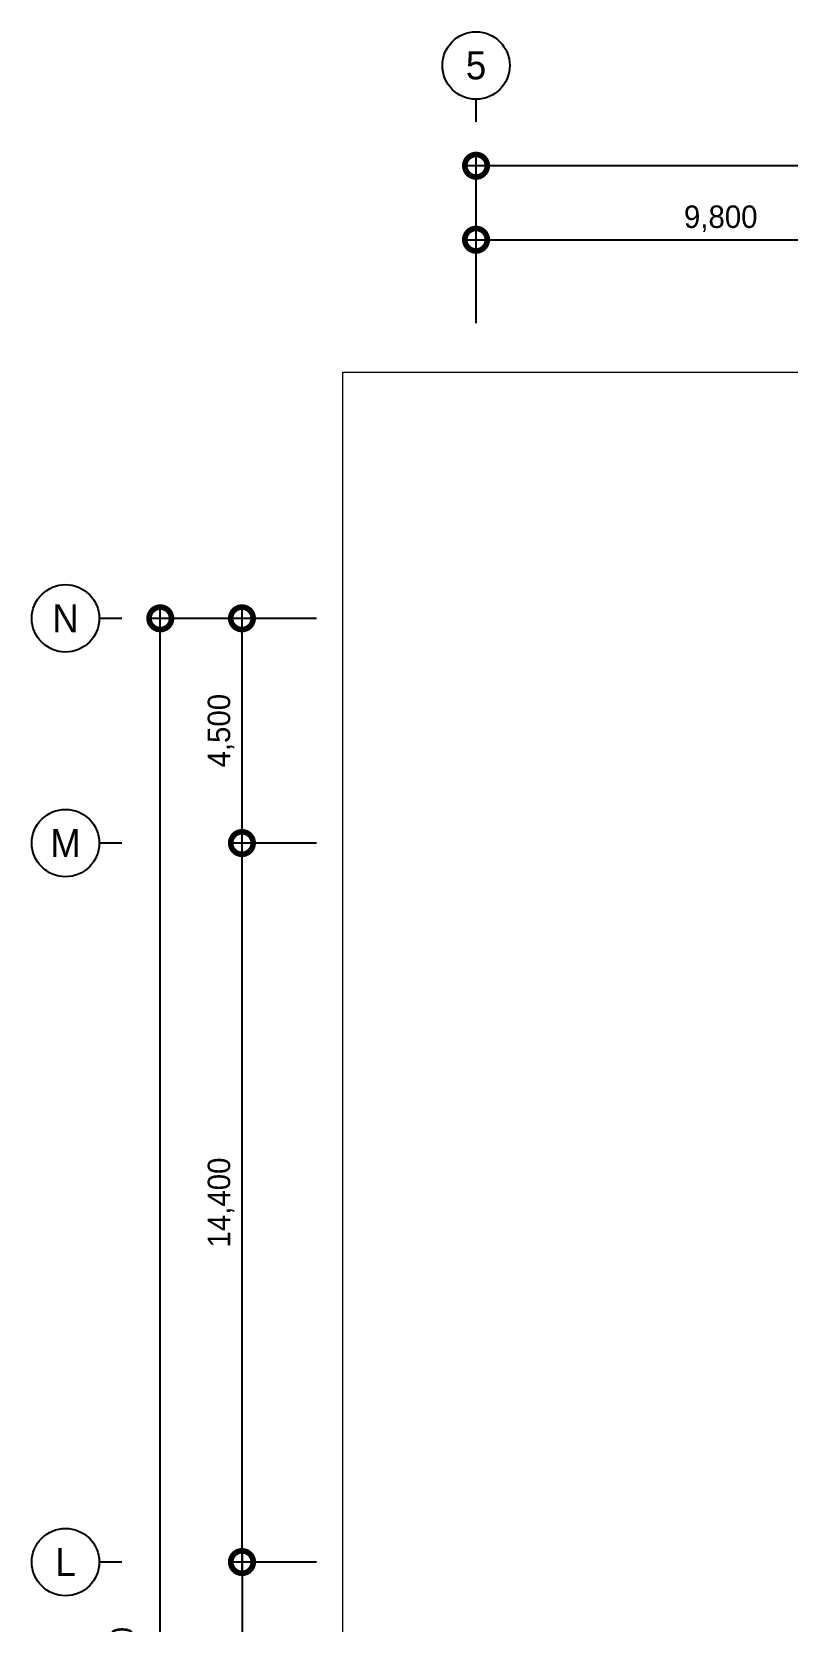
# Model space of a CAD drawing. Header units: millimetres. Extents: x -120884 to 122161, y 4425 to 84147.
# Drawn here: x -120884 to -105737, y 52072 to 83923 of the extents above; entities that cross this region are included whole.
import ezdxf
from ezdxf.enums import TextEntityAlignment as Align

# ---------------------------------------------------------------- set-up
doc = ezdxf.new("R2010")
doc.units = ezdxf.units.MM
doc.header["$LTSCALE"] = 150
doc.layers.add('-----31 Base Plan', color=252, linetype='Continuous', lineweight=0)
doc.layers.add('-----36 Dimension', color=1, linetype='Continuous', plot=False)
doc.styles.add('ELEC', font='')
doc.styles.get('ELEC').set_extended_font_data('Dotum')
doc.dimstyles.new('Gdim300', dxfattribs={"dimscale": 300, "dimtxt": 3, "dimasz": 6, "dimexe": 1.5, "dimexo": 2, "dimgap": 1, "dimtad": 1, "dimdec": 0, "dimzin": 0, "dimdsep": 46, "dimlunit": 6, "dimtxsty": 'ELEC', "dimblk": 'DOTSMALL', "dimblk1": 'DOTSMALL', "dimblk2": 'DOTSMALL', "dimcen": 1.5, "dimdle": 1.5, "dimclrd": 1, "dimclre": 1, "dimclrt": 256, "dimazin": 0, "dimtfac": 1, "dimtdec": 0, "dimtix": 1, "dimtmove": 2, "dimatfit": 3, "dimldrblk": 'DOTSMALL', "dimfxl": 1, "dimtolj": 1, "dimtzin": 0, "dimlwd": -1, "dimlwe": -1, "dimarcsym": 0})

# ---------------------------------------------------------------- blocks, each defined once
blk = doc.blocks.new('_DotSmall')
at = {"color": 0, "linetype": 'ByBlock', "const_width": 0.5}
blk.add_lwpolyline([(-0.0625, 0, 1), (0.0625, 0, 1)], format="xyb", close=True, dxfattribs=at)
blk = doc.blocks.new('*D24')
at = {"layer": '-----36 Dimension', "color": 1}
for p, q in [((-111987.6414333003, 78088.26735068933, 1.102577292026374e-09), (-111987.6414333003, 79984.36794059433, 1.102577292026374e-09)), ((-102187.6414333003, 78088.26735069306, 1.102577292026374e-09), (-102187.6414333003, 79984.36794059433, 1.102577292026374e-09)), ((-112212.6414333003, 79759.36794059433, 1.102577292026374e-09), (-101962.6414333003, 79759.36794059433, 1.102577292026374e-09))]:
    blk.add_line(p, q, dxfattribs=at)
at = {"layer": 'Defpoints', "color": 0, "transparency": 16777216}
for p in [(-102187.6414333003, 79759.36794059433, 1.102577292026374e-09), (-111987.6414333003, 77788.26735068933, 0.0003769319398915192), (-102187.6414333003, 77788.26735069306, 0.0003769319398915192)]:
    blk.add_point(p, dxfattribs=at)
at = {"layer": '-----36 Dimension', "color": 1, "xscale": 900, "yscale": 900, "zscale": 900, "rotation": 180}
blk.add_blockref('_DotSmall', (-111987.6414333003, 79759.36794059433, 1.102577292026374e-09), dxfattribs=at)
at = {"layer": '-----36 Dimension', "color": 1, "xscale": 900, "yscale": 900, "zscale": 900}
blk.add_blockref('_DotSmall', (-102187.6414333003, 79759.36794059433, 1.102577292026374e-09), dxfattribs=at)
at = {"layer": '-----36 Dimension', "insert": (-107087.6414333003, 80178.02465701224, 1.102577292026374e-09), "char_height": 450, "attachment_point": 5, "style": 'ELEC'}
blk.add_mtext('\\A1;9,800', dxfattribs=at)
blk = doc.blocks.new('*D28')
at = {"layer": '-----36 Dimension', "color": 1}
for p, q in [((-27362.64143329847, 81240.28115400381, 1.130192192323199e-09), (-112212.6414333022, 81240.28115400381, 1.130192192323199e-09)), ((-111987.6414333022, 78088.26735061448, 1.130192192323199e-09), (-111987.6414333022, 81465.28115400381, 1.130192192323199e-09)), ((-27587.64143329847, 78088.26735061494, 1.130192192323199e-09), (-27587.64143329847, 81465.28115400381, 1.130192192323199e-09))]:
    blk.add_line(p, q, dxfattribs=at)
at = {"layer": 'Defpoints', "color": 0, "transparency": 16777216}
for p in [(-111987.6414333022, 81240.28115400381, 1.130192192323199e-09), (-111987.6414333022, 77788.26735061448, 0.00037693198770936), (-27587.64143329847, 77788.26735061494, 0.00037693198770936)]:
    blk.add_point(p, dxfattribs=at)
at = {"layer": '-----36 Dimension', "color": 1, "xscale": 900, "yscale": 900, "zscale": 900, "rotation": 180}
blk.add_blockref('_DotSmall', (-111987.6414333022, 81240.28115400381, 1.130192192323199e-09), dxfattribs=at)
at = {"layer": '-----36 Dimension', "color": 1, "xscale": 900, "yscale": 900, "zscale": 900}
blk.add_blockref('_DotSmall', (-27587.64143329847, 81240.28115400381, 1.130192192323199e-09), dxfattribs=at)
at = {"layer": '-----36 Dimension', "insert": (-69787.64143330033, 81658.93787042172, 1.130192192323199e-09), "char_height": 450, "attachment_point": 5, "style": 'ELEC'}
blk.add_mtext('\\A1;84,400', dxfattribs=at)
blk = doc.blocks.new('*D31')
at = {"layer": '-----36 Dimension', "color": 1}
for p, q in [((-118311.4069792667, 31151.22139174557, 1.359606364829697e-09), (-118311.4069792667, 72401.22139175338, 1.359606364829697e-09)), ((-115184.9955673199, 72176.22139175338, 1.359606364829697e-09), (-118536.4069792667, 72176.22139175338, 1.359606364829697e-09)), ((-115184.9955672994, 31376.22139174557, 1.359606364829697e-09), (-118536.4069792667, 31376.22139174557, 1.359606364829697e-09))]:
    blk.add_line(p, q, dxfattribs=at)
at = {"layer": 'Defpoints', "color": 0, "transparency": 16777216}
for p in [(-118311.4069792667, 72176.22139175338, 1.359606364829697e-09), (-114884.9955673199, 72176.22139175338, 1.359606364829697e-09), (-114884.9955672994, 31376.22139174557, 1.429065456788363e-09)]:
    blk.add_point(p, dxfattribs=at)
at = {"layer": '-----36 Dimension', "color": 1, "xscale": 900, "yscale": 900, "zscale": 900}
for p, rotation in [((-118311.4069792667, 72176.22139175338, 1.359606364829697e-09), 90), ((-118311.4069792667, 31376.22139174557, 1.359606364829697e-09), 270)]:
    blk.add_blockref('_DotSmall', p, dxfattribs=dict(at, rotation=rotation))
at = {"layer": '-----36 Dimension', "insert": (-119034.8832541424, 51076.22139174567, 1.359606364829697e-09), "char_height": 450, "attachment_point": 5, "rotation": 90, "style": 'ELEC'}
blk.add_mtext('\\A1;40,800', dxfattribs=at)
blk = doc.blocks.new('*D32')
at = {"layer": '-----36 Dimension', "color": 1}
for p, q in [((-116675.919727497, 72401.22139175338, 1.359606364829697e-09), (-116675.919727497, 67451.22139172882, 1.359606364829697e-09)), ((-115184.9955673199, 72176.22139175338, 1.359606364829697e-09), (-116900.919727497, 72176.22139175338, 1.359606364829697e-09)), ((-115184.9955673068, 67676.22139172882, 1.359606364829697e-09), (-116900.919727497, 67676.22139172882, 1.359606364829697e-09))]:
    blk.add_line(p, q, dxfattribs=at)
at = {"layer": 'Defpoints', "color": 0, "transparency": 16777216}
for p in [(-114884.9955673199, 72176.22139175338, 1.359606364829697e-09), (-116675.919727497, 67676.22139172882, 1.359606364829697e-09), (-114884.9955673068, 67676.22139172882, 1.063543391354312e-09)]:
    blk.add_point(p, dxfattribs=at)
at = {"layer": '-----36 Dimension', "color": 1, "xscale": 900, "yscale": 900, "zscale": 900}
for p, rotation in [((-116675.919727497, 72176.22139175338, 1.359606364829697e-09), 90), ((-116675.919727497, 67676.22139172882, 1.359606364829697e-09), 270)]:
    blk.add_blockref('_DotSmall', p, dxfattribs=dict(at, rotation=rotation))
at = {"layer": '-----36 Dimension', "insert": (-117094.5764439148, 69926.22139174111, 1.359606364829697e-09), "char_height": 450, "attachment_point": 5, "rotation": 90, "style": 'ELEC'}
blk.add_mtext('\\A1;4,500', dxfattribs=at)
blk = doc.blocks.new('*D33')
at = {"layer": '-----36 Dimension', "color": 1}
for p, q in [((-116675.9197274988, 67901.22139172882, 1.359606364829697e-09), (-116675.9197274988, 53051.22139172882, 1.359606364829697e-09)), ((-115187.3592834528, 67676.22139172882, 1.359606364829697e-09), (-116900.9197274988, 67676.22139172882, 1.359606364829697e-09)), ((-115184.9955673068, 53276.22139172882, 1.359606364829697e-09), (-116900.9197274988, 53276.22139172882, 1.359606364829697e-09))]:
    blk.add_line(p, q, dxfattribs=at)
at = {"layer": 'Defpoints', "color": 0, "transparency": 16777216}
for p in [(-114887.3592834528, 67676.22139172882, 1.063543391354312e-09), (-116675.9197274988, 53276.22139172882, 1.359606364829697e-09), (-114884.9955673068, 53276.22139172882, 1.063543969938137e-09)]:
    blk.add_point(p, dxfattribs=at)
at = {"layer": '-----36 Dimension', "color": 1, "xscale": 900, "yscale": 900, "zscale": 900}
for p, rotation in [((-116675.9197274988, 67676.22139172882, 1.359606364829697e-09), 90), ((-116675.9197274988, 53276.22139172882, 1.359606364829697e-09), 270)]:
    blk.add_blockref('_DotSmall', p, dxfattribs=dict(at, rotation=rotation))
at = {"layer": '-----36 Dimension', "insert": (-117094.5764439167, 60476.22139172884, 1.359606364829697e-09), "char_height": 450, "attachment_point": 5, "rotation": 90, "style": 'ELEC'}
blk.add_mtext('\\A1;14,400', dxfattribs=at)
blk = doc.blocks.new('*D34')
at = {"layer": '-----36 Dimension', "color": 1}
for p, q in [((-115182.6318511608, 53276.22139172882, 1.359606364829697e-09), (-116898.5560113324, 53276.22139172882, 1.359606364829697e-09)), ((-116673.5560113324, 53501.22139172882, 1.359606364829697e-09), (-116673.5560113324, 45551.22139175826, 1.359606364829697e-09)), ((-115184.9955672789, 45776.22139175826, 1.359606364829697e-09), (-116898.5560113324, 45776.22139175826, 1.359606364829697e-09))]:
    blk.add_line(p, q, dxfattribs=at)
at = {"layer": 'Defpoints', "color": 0, "transparency": 16777216}
for p in [(-114882.6318511608, 53276.22139172882, 1.063543969938137e-09), (-116673.5560113324, 45776.22139175826, 1.359606364829697e-09), (-114884.9955672789, 45776.22139175826, 1.396495743035628e-09)]:
    blk.add_point(p, dxfattribs=at)
at = {"layer": '-----36 Dimension', "color": 1, "xscale": 900, "yscale": 900, "zscale": 900}
for p, rotation in [((-116673.5560113324, 53276.22139172882, 1.359606364829697e-09), 90), ((-116673.5560113324, 45776.22139175826, 1.359606364829697e-09), 270)]:
    blk.add_blockref('_DotSmall', p, dxfattribs=dict(at, rotation=rotation))
at = {"layer": '-----36 Dimension', "insert": (-117092.2127277502, 49526.22139174357, 1.359606364829697e-09), "char_height": 450, "attachment_point": 5, "rotation": 90, "style": 'ELEC'}
blk.add_mtext('\\A1;7,500', dxfattribs=at)

msp = doc.modelspace()

# ---------------------------------------------------------------- linework, layer by layer
at = {"layer": '-----31 Base Plan'}
msp.add_lwpolyline([(-24917.31875893194, 28052.49518480473), (-114657.9656886356, 28052.49518480473), (-114657.9656886356, 77104.64656658606), (-24917.31875893194, 77104.64656658606)], close=True, dxfattribs=at)
at = {"layer": '-----36 Dimension'}
for points, elevation in [([(-111987.6414332985, 82122.90140534937), (-111987.6414332985, 82572.9014053354, -1), (-111987.6414332985, 83922.90140529373, -1), (-111987.6414332985, 82572.9014053354, 6.094788302518639e-15)], 0.0003769322679521717), ([(-119084.0288892965, 72176.22139176104), (-119534.0288892825, 72176.22139176104, -1), (-120884.0288892406, 72176.22139176104, -1), (-119534.0288892825, 72176.22139176104, 6.094788302518639e-15)], 1.524393161396811e-09), ([(-119084.0288892834, 67676.22139173647), (-119534.0288892695, 67676.22139173647, -1), (-120884.0288892275, 67676.22139173647, -1), (-119534.0288892695, 67676.22139173647, 6.094788302518639e-15)], 1.218169800012881e-09), ([(-119084.0288892834, 53276.22139173647), (-119534.0288892695, 53276.22139173647, -1), (-120884.0288892275, 53276.22139173647, -1), (-119534.0288892695, 53276.22139173647, 6.094788302518639e-15)], 1.218169800012881e-09)]:
    msp.add_lwpolyline(points, format="xyb", dxfattribs=dict(at, elevation=elevation))

# ---------------------------------------------------------------- texts
at = {"layer": '-----36 Dimension', "style": 'ELEC'}
for s, p in [('5', (-111987.6414332985, 83247.90140531445, 0.000376932310481152)), ('N', (-120209.028889262, 72176.2213917615, 1.565777850881177e-09)), ('M', (-120209.028889249, 67676.22139173694, 1.26463468345152e-09)), ('L', (-120209.028889249, 53276.22139173694, 1.264634972743432e-09))]:
    msp.add_text(s, height=562.4999999826059, dxfattribs=at).set_placement(p, align=Align.MIDDLE)

# ---------------------------------------------------------------- dimensions: what is measured, and where the dimension line sits
at = {"layer": '-----36 Dimension'}
dim = msp.add_linear_dim(base=(-111987.6414333022, 81240.28115400381, 1.130192192323199e-09), p1=(-27587.64143329847, 77788.26735061494, 0.00037693198770936), p2=(-111987.6414333022, 77788.26735061448, 0.00037693198770936), dimstyle='Gdim300', override={"dimscale": 150, "dimtxsty": 'ELEC'}, dxfattribs=at)
dim.commit()
dim.dimension.update_dxf_attribs({"geometry": '*D28', "text_midpoint": (-69787.64143330033, 81658.93787042172, 1.130192192323199e-09)})
for base, p1, p2, angle, picture, middle in [((-102187.6414333003, 79759.36794059433, 1.102577292026374e-09), (-111987.6414333003, 77788.26735068933, 0.0003769319398915192), (-102187.6414333003, 77788.26735069306, 0.0003769319398915192), 180, '*D24', (-107087.6414333003, 80178.02465701224, 1.102577292026374e-09)), ((-116675.919727497, 67676.22139172882, 1.359606364829697e-09), (-114884.9955673198, 72176.22139175335, 1.359606364829697e-09), (-114884.9955673068, 67676.22139172879, 1.063543391354312e-09), 270, '*D32', (-117094.5764439148, 69926.22139174111, 1.359606364829697e-09)), ((-116675.9197274988, 53276.22139172882, 1.359606364829697e-09), (-114887.3592834527, 67676.22139172879, 1.063543391354312e-09), (-114884.9955673068, 53276.22139172879, 1.063543969938137e-09), 270, '*D33', (-117094.5764439167, 60476.22139172884, 1.359606364829697e-09)), ((-116673.5560113324, 45776.22139175826, 1.359606364829697e-09), (-114882.6318511608, 53276.22139172879, 1.063543969938137e-09), (-114884.9955672788, 45776.22139175824, 1.396495743035628e-09), 270, '*D34', (-117092.2127277502, 49526.22139174357, 1.359606364829697e-09))]:
    dim = msp.add_linear_dim(base=base, p1=p1, p2=p2, angle=angle, dimstyle='Gdim300', override={"dimscale": 150, "dimtxsty": 'ELEC'}, dxfattribs=at)
    dim.commit()
    dim.dimension.update_dxf_attribs({"geometry": picture, "text_midpoint": middle})
dim = msp.add_linear_dim(base=(-118311.4069792667, 72176.22139175338, 1.359606364829697e-09), p1=(-114884.9955672993, 31376.22139174555, 1.429065456788363e-09), p2=(-114884.9955673198, 72176.22139175335, 1.359606364829697e-09), angle=270, dimstyle='Gdim300', override={"dimscale": 150, "dimtxsty": 'ELEC'}, dxfattribs=at)
dim.commit()
dim.dimension.update_dxf_attribs({"geometry": '*D31', "text_midpoint": (-119034.8832541424, 51076.22139174567, 1.359606364829697e-09), "dimtype": 160})

doc.saveas('drawing.dxf')
